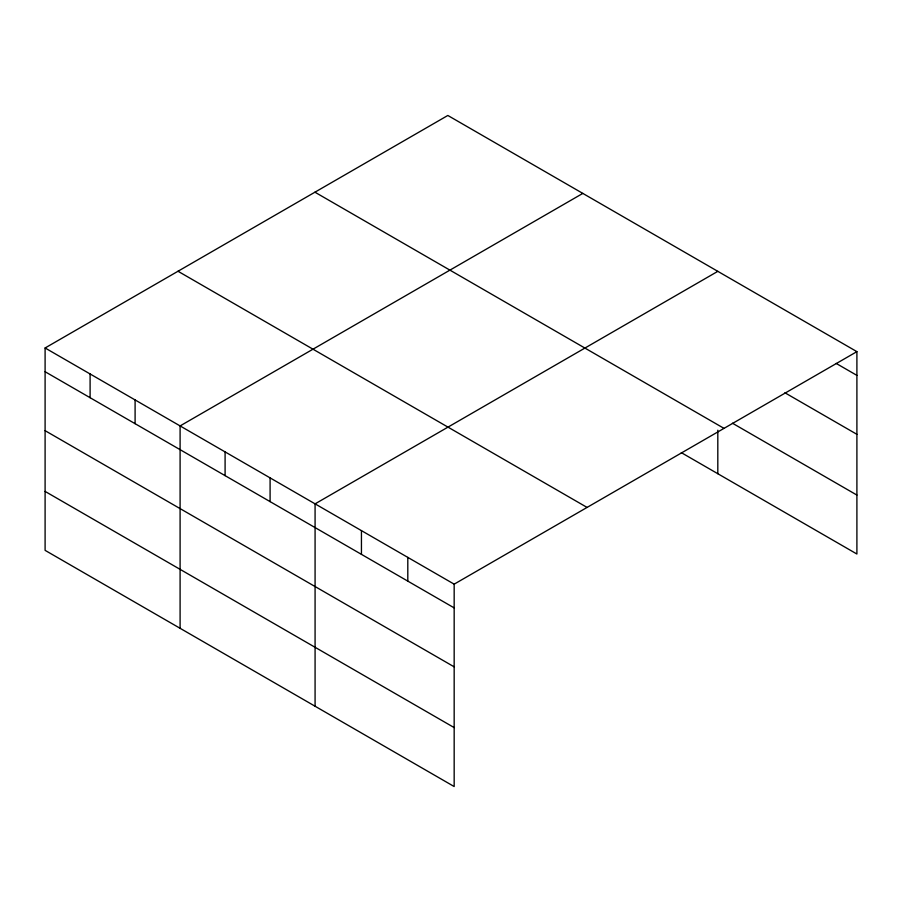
<?xml version="1.0" encoding="UTF-8"?>
<svg xmlns="http://www.w3.org/2000/svg" width="902" height="902" viewBox="0 0 902 902"><rect width="100%" height="100%" fill="white"/><g stroke="black" fill="none" stroke-linecap="round" stroke-linejoin="round"><path stroke-width="1.35" d="M45.1 347.98L454.168 584.158L454.168 786.533L45.1 550.355L45.1 347.98L447.832 115.467L856.9 351.645L856.9 554.02L681.337 452.657M582.827 193.4L180.096 425.924L180.096 628.299M717.812 271.344L315.08 503.857L315.08 706.232M454.168 584.158L856.9 351.645M836.154 363.405L856.9 375.379M784.92 392.776L856.9 434.324M732.458 423.218L856.9 495.063M314.933 192.194L724.002 428.371M177.998 271.254L587.067 507.42M45.1 371.725L454.168 607.892M45.1 430.671L454.168 666.849M45.1 491.41L454.168 727.587M717.812 430.209L717.812 473.719M407.805 557.391L407.805 581.125M361.443 530.624L361.443 554.358M270.093 477.88L270.093 501.613M225.094 451.902L225.094 475.636M135.097 399.936L135.097 423.681M90.099 373.958L90.099 397.703"/></g></svg>
